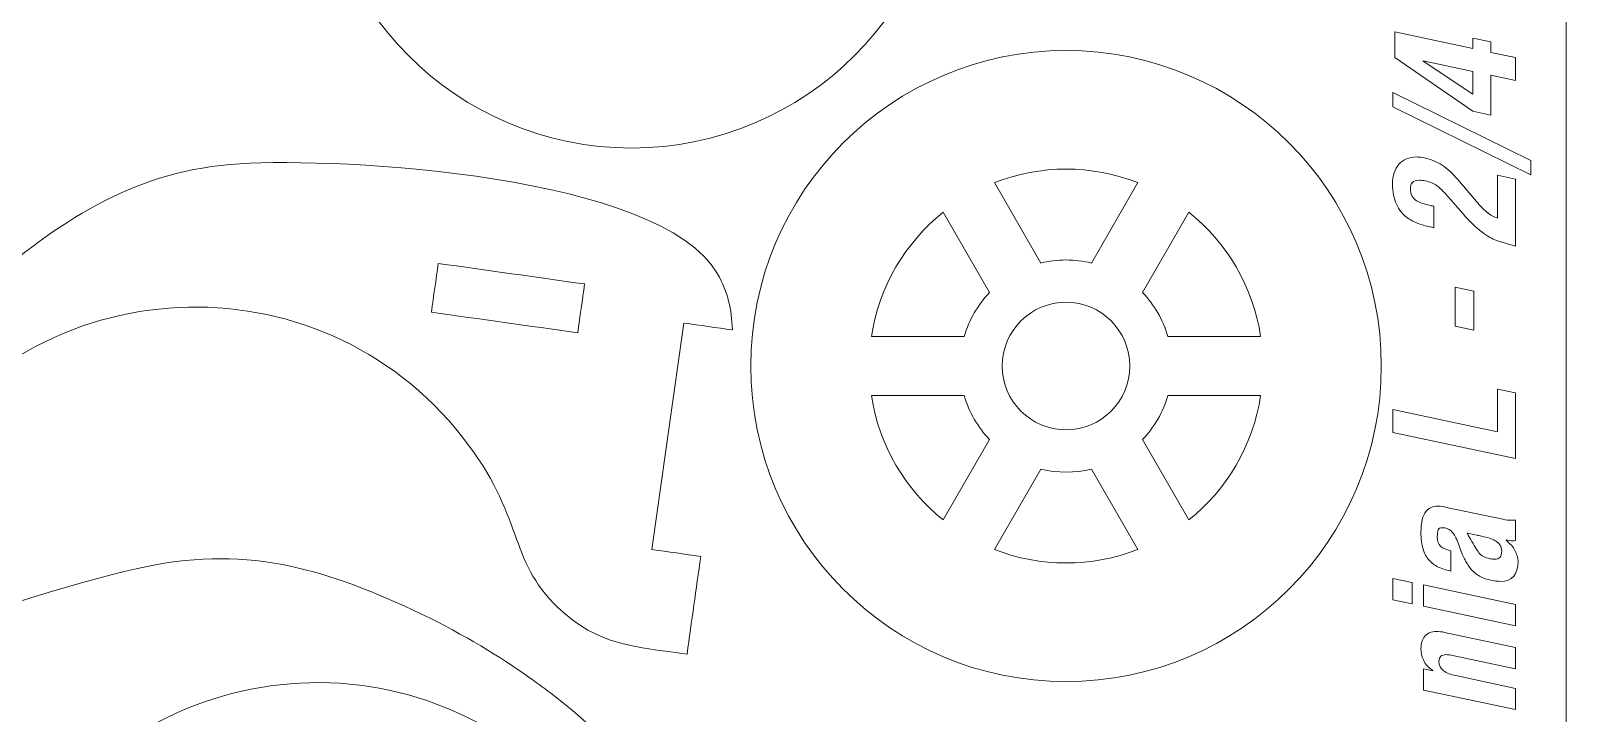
# Model space of a CAD drawing. Header units: centimetres. Extents: x -49.5 to 49.5, y -14.6 to 14.6.
# Drawn here: x -19.31 to -11.36, y 2.82 to 6.35 of the extents above; entities that cross this region are included whole.
import ezdxf

# ---------------------------------------------------------------- set-up
doc = ezdxf.new("R2010")
doc.units = ezdxf.units.CM
doc.header["$MEASUREMENT"] = 0
doc.layers.add('Camada 1', color=7, linetype='Continuous')

msp = doc.modelspace()

# ---------------------------------------------------------------- linework, layer by layer
at = {"layer": 'Camada 1', "color": 6, "lineweight": 9}
msp.add_open_spline([(-30.05931, 14.61613), (-30.05931, 14.61613), (-11.65931, 14.61613), (-11.65931, 14.61613), (-11.65931, 14.61613), (-11.49431, 14.61613), (-11.35931, 14.48113), (-11.35931, 14.31613), (-11.35931, 14.31613), (-11.35931, 14.31613), (-11.35931, -14.08387), (-11.35931, -14.08387), (-11.35931, -14.08387), (-11.35931, -14.24887), (-11.49431, -14.38387), (-11.65931, -14.38387), (-11.65931, -14.38387), (-11.65931, -14.38387), (-30.05931, -14.38387), (-30.05931, -14.38387), (-30.05931, -14.38387), (-30.22431, -14.38387), (-30.35931, -14.24887), (-30.35931, -14.08387), (-30.35931, -14.08387), (-30.35931, -14.08387), (-30.35931, 14.31613), (-30.35931, 14.31613), (-30.35931, 14.31613), (-30.35931, 14.48113), (-30.22431, 14.61613), (-30.05931, 14.61613)], degree=3, knots=[0, 0, 0, 0, 0.1111111, 0.1111111, 0.1111111, 0.1111111, 0.2222222, 0.2222222, 0.2222222, 0.2222222, 0.3333333, 0.3333333, 0.3333333, 0.3333333, 0.4444444, 0.4444444, 0.4444444, 0.4444444, 0.5555556, 0.5555556, 0.5555556, 0.5555556, 0.6666667, 0.6666667, 0.6666667, 0.6666667, 0.7777778, 0.7777778, 0.7777778, 0.7777778, 1, 1, 1, 1], dxfattribs=at)
at = {"layer": 'Camada 1', "color": 250, "lineweight": 9}
for points, knots in [([(-16.19912, 9.01214), (-15.29766, 9.01214), (-14.56688, 8.28137), (-14.56688, 7.37991), (-14.56688, 7.37991), (-14.56688, 6.47845), (-15.29766, 5.74769), (-16.19912, 5.74769), (-16.19912, 5.74769), (-17.10058, 5.74769), (-17.83135, 6.47845), (-17.83135, 7.37991), (-17.83135, 7.37991), (-17.83135, 8.28137), (-17.10058, 9.01214), (-16.19912, 9.01214)], [0, 0, 0, 0, 0.2, 0.2, 0.2, 0.2, 0.4, 0.4, 0.4, 0.4, 0.6, 0.6, 0.6, 0.6, 1, 1, 1, 1]), ([(-13.94912, 6.25215), (-13.04766, 6.25215), (-12.31688, 5.52137), (-12.31688, 4.6199), (-12.31688, 4.6199), (-12.31688, 3.71845), (-13.04766, 2.98768), (-13.94912, 2.98768), (-13.94912, 2.98768), (-14.85058, 2.98768), (-15.58135, 3.71845), (-15.58135, 4.6199), (-15.58135, 4.6199), (-15.58135, 5.52137), (-14.85058, 6.25215), (-13.94912, 6.25215)], [0, 0, 0, 0, 0.2, 0.2, 0.2, 0.2, 0.4, 0.4, 0.4, 0.4, 0.6, 0.6, 0.6, 0.6, 1, 1, 1, 1]), ([(-20.70995, 3.23829), (-20.62325, 3.50541), (-20.57947, 3.64167), (-20.4489, 3.89792), (-20.4489, 3.89792), (-20.33696, 4.1176), (-20.21828, 4.3013), (-20.06864, 4.49682), (-20.06864, 4.49682), (-20.03771, 4.53722), (-20.00372, 4.5752), (-19.97126, 4.61439), (-19.97126, 4.61439), (-19.94805, 4.7796), (-19.92483, 4.94478), (-19.90161, 5.10998), (-19.90161, 5.10998), (-19.77752, 5.09254), (-19.65344, 5.0751), (-19.52936, 5.05767), (-19.52936, 5.05767), (-19.12365, 5.39272), (-18.76207, 5.63281), (-18.22719, 5.66646), (-18.22719, 5.66646), (-17.70878, 5.69909), (-16.04851, 5.61146), (-15.75437, 5.09766), (-15.75437, 5.09766), (-15.6966, 4.99677), (-15.68244, 4.91865), (-15.67581, 4.80692), (-15.67581, 4.80692), (-15.76, 4.81876), (-15.84418, 4.83059), (-15.92836, 4.84242), (-15.92836, 4.84242), (-15.98326, 4.4518), (-16.03816, 4.06119), (-16.09306, 3.67058), (-16.09306, 3.67058), (-16.00887, 3.65874), (-15.92469, 3.64691), (-15.8405, 3.63508), (-15.8405, 3.63508), (-15.86416, 3.46671), (-15.88782, 3.29834), (-15.91149, 3.12997), (-15.91149, 3.12997), (-16.17651, 3.16721), (-16.37182, 3.17167), (-16.57957, 3.37048), (-16.57957, 3.37048), (-16.84274, 3.62237), (-16.7483, 3.83703), (-17.07313, 4.25133), (-17.07313, 4.25133), (-17.819, 5.20266), (-19.29043, 5.14084), (-19.94964, 4.10178), (-19.94964, 4.10178), (-20.04044, 3.95868), (-20.11533, 3.80604), (-20.19559, 3.65676), (-20.19559, 3.65676), (-20.22298, 3.60582), (-20.21616, 3.58743), (-20.27615, 3.50298), (-20.27615, 3.50298), (-20.38613, 3.34816), (-20.52822, 3.27275), (-20.70995, 3.23829)], [0, 0, 0, 0, 0.0526316, 0.0526316, 0.0526316, 0.0526316, 0.1052632, 0.1052632, 0.1052632, 0.1052632, 0.1578947, 0.1578947, 0.1578947, 0.1578947, 0.2105263, 0.2105263, 0.2105263, 0.2105263, 0.2631579, 0.2631579, 0.2631579, 0.2631579, 0.3157895, 0.3157895, 0.3157895, 0.3157895, 0.3684211, 0.3684211, 0.3684211, 0.3684211, 0.4210526, 0.4210526, 0.4210526, 0.4210526, 0.4736842, 0.4736842, 0.4736842, 0.4736842, 0.5263158, 0.5263158, 0.5263158, 0.5263158, 0.5789474, 0.5789474, 0.5789474, 0.5789474, 0.6315789, 0.6315789, 0.6315789, 0.6315789, 0.6842105, 0.6842105, 0.6842105, 0.6842105, 0.7368421, 0.7368421, 0.7368421, 0.7368421, 0.7894737, 0.7894737, 0.7894737, 0.7894737, 0.8421053, 0.8421053, 0.8421053, 0.8421053, 0.8947368, 0.8947368, 0.8947368, 0.8947368, 1, 1, 1, 1]), ([(-17.24467, 3.31721), (-17.02459, 3.20458), (-16.84592, 3.09684), (-16.70865, 2.99401), (-16.70865, 2.99401), (-16.66768, 2.96382), (-16.62551, 2.9352), (-16.58573, 2.90347), (-16.58573, 2.90347), (-16.39322, 2.74997), (-16.23363, 2.60046), (-16.07188, 2.41437), (-16.07188, 2.41437), (-15.88319, 2.19731), (-15.80774, 2.0757), (-15.65899, 1.83749), (-15.65899, 1.83749), (-15.84367, 1.82697), (-15.99977, 1.86574), (-16.14395, 1.98938), (-16.14395, 1.98938), (-16.22258, 2.05679), (-16.22042, 2.07629), (-16.25931, 2.11909), (-16.25931, 2.11909), (-16.37331, 2.24451), (-16.4829, 2.3745), (-16.60563, 2.49139), (-16.60563, 2.49139), (-17.49663, 3.34012), (-18.9393, 3.04412), (-19.43286, 1.94059), (-19.43286, 1.94059), (-19.64781, 1.46002), (-19.50424, 1.27458), (-19.69867, 0.96651), (-19.69867, 0.96651), (-19.85213, 0.72334), (-20.04058, 0.67178), (-20.28871, 0.57152), (-20.28871, 0.57152), (-20.35241, 0.72918), (-20.4161, 0.88682), (-20.47979, 1.04446), (-20.47979, 1.04446), (-20.40097, 1.07629), (-20.32214, 1.10815), (-20.24332, 1.14), (-20.24332, 1.14), (-20.39108, 1.50572), (-20.53886, 1.87148), (-20.68662, 2.2372), (-20.68662, 2.2372), (-20.76544, 2.20535), (-20.84427, 2.1735), (-20.92309, 2.14166), (-20.92309, 2.14166), (-20.94367, 2.25167), (-20.94884, 2.33089), (-20.91719, 2.44274), (-20.91719, 2.44274), (-20.75609, 3.01244), (-19.16634, 3.49914), (-18.65543, 3.59289), (-18.65543, 3.59289), (-18.1283, 3.68964), (-17.71936, 3.54416), (-17.24467, 3.31721)], [0, 0, 0, 0, 0.0555556, 0.0555556, 0.0555556, 0.0555556, 0.1111111, 0.1111111, 0.1111111, 0.1111111, 0.1666667, 0.1666667, 0.1666667, 0.1666667, 0.2222222, 0.2222222, 0.2222222, 0.2222222, 0.2777778, 0.2777778, 0.2777778, 0.2777778, 0.3333333, 0.3333333, 0.3333333, 0.3333333, 0.3888889, 0.3888889, 0.3888889, 0.3888889, 0.4444444, 0.4444444, 0.4444444, 0.4444444, 0.5, 0.5, 0.5, 0.5, 0.5555556, 0.5555556, 0.5555556, 0.5555556, 0.6111111, 0.6111111, 0.6111111, 0.6111111, 0.6666667, 0.6666667, 0.6666667, 0.6666667, 0.7222222, 0.7222222, 0.7222222, 0.7222222, 0.7777778, 0.7777778, 0.7777778, 0.7777778, 0.8333333, 0.8333333, 0.8333333, 0.8333333, 0.8888889, 0.8888889, 0.8888889, 0.8888889, 1, 1, 1, 1])]:
    msp.add_open_spline(points, degree=3, knots=knots, dxfattribs=at)
at = {"layer": 'Camada 1', "color": 5, "lineweight": 9}
for points, knots in [([(-12.24644, 6.21629), (-12.24644, 6.21629), (-11.84343, 5.93859), (-11.84343, 5.93859), (-11.84343, 5.93859), (-11.84343, 5.93859), (-11.75029, 5.91827), (-11.75029, 5.91827), (-11.75029, 5.91827), (-11.75029, 5.91827), (-11.75029, 6.12401), (-11.75029, 6.12401), (-11.75029, 6.12401), (-11.75029, 6.12401), (-11.6216, 6.09691), (-11.6216, 6.09691), (-11.6216, 6.09691), (-11.6216, 6.09691), (-11.6216, 6.21545), (-11.6216, 6.21545), (-11.6216, 6.21545), (-11.6216, 6.21545), (-11.75029, 6.24254), (-11.75029, 6.24254), (-11.75029, 6.24254), (-11.75029, 6.24254), (-11.75029, 6.29673), (-11.75029, 6.29673), (-11.75029, 6.29673), (-11.75029, 6.29673), (-11.84343, 6.31705), (-11.84343, 6.31705), (-11.84343, 6.31705), (-11.84343, 6.31705), (-11.84343, 6.26286), (-11.84343, 6.26286), (-11.84343, 6.26286), (-11.84343, 6.26286), (-12.24644, 6.34838), (-12.24644, 6.34838), (-12.24644, 6.34838), (-12.24644, 6.34838), (-12.24644, 6.21629), (-12.24644, 6.21629)], [0, 0, 0, 0, 0.0833333, 0.0833333, 0.0833333, 0.0833333, 0.1666667, 0.1666667, 0.1666667, 0.1666667, 0.25, 0.25, 0.25, 0.25, 0.3333333, 0.3333333, 0.3333333, 0.3333333, 0.4166667, 0.4166667, 0.4166667, 0.4166667, 0.5, 0.5, 0.5, 0.5, 0.5833333, 0.5833333, 0.5833333, 0.5833333, 0.6666667, 0.6666667, 0.6666667, 0.6666667, 0.75, 0.75, 0.75, 0.75, 0.8333333, 0.8333333, 0.8333333, 0.8333333, 1, 1, 1, 1]), ([(-11.84343, 6.02579), (-11.84343, 6.02579), (-12.10082, 6.19682), (-12.10082, 6.19682), (-12.10082, 6.19682), (-12.10082, 6.19682), (-12.10082, 6.19851), (-12.10082, 6.19851), (-12.10082, 6.19851), (-12.10082, 6.19851), (-11.84343, 6.14433), (-11.84343, 6.14433), (-11.84343, 6.14433), (-11.84343, 6.14433), (-11.84343, 6.02579), (-11.84343, 6.02579)], [0, 0, 0, 0, 0.2, 0.2, 0.2, 0.2, 0.4, 0.4, 0.4, 0.4, 0.6, 0.6, 0.6, 0.6, 1, 1, 1, 1]), ([(-11.54201, 5.61008), (-11.54201, 5.61008), (-11.54201, 5.68374), (-11.54201, 5.68374), (-11.54201, 5.68374), (-11.54201, 5.68374), (-12.2566, 6.03511), (-12.2566, 6.03511), (-12.2566, 6.03511), (-12.2566, 6.03511), (-12.2566, 5.96145), (-12.2566, 5.96145), (-12.2566, 5.96145), (-12.2566, 5.96145), (-11.54201, 5.61008), (-11.54201, 5.61008)], [0, 0, 0, 0, 0.2, 0.2, 0.2, 0.2, 0.4, 0.4, 0.4, 0.4, 0.6, 0.6, 0.6, 0.6, 1, 1, 1, 1]), ([(-11.6216, 5.58722), (-11.6216, 5.58722), (-11.71473, 5.60669), (-11.71473, 5.60669), (-11.71473, 5.60669), (-11.71473, 5.60669), (-11.71473, 5.38571), (-11.71473, 5.38571), (-11.71473, 5.38571), (-11.73392, 5.39023), (-11.75255, 5.40039), (-11.77061, 5.41619), (-11.77061, 5.41619), (-11.78868, 5.432), (-11.80674, 5.45034), (-11.8248, 5.47122), (-11.8248, 5.47122), (-11.8248, 5.47122), (-11.92132, 5.58468), (-11.92132, 5.58468), (-11.92132, 5.58468), (-11.94729, 5.61572), (-11.9741, 5.64042), (-12.00175, 5.65876), (-12.00175, 5.65876), (-12.02941, 5.67711), (-12.06046, 5.68995), (-12.09489, 5.69729), (-12.09489, 5.69729), (-12.10956, 5.70011), (-12.12311, 5.70152), (-12.13553, 5.70152), (-12.13553, 5.70152), (-12.17391, 5.70152), (-12.20397, 5.6891), (-12.2257, 5.66427), (-12.2257, 5.66427), (-12.24743, 5.63943), (-12.25858, 5.60528), (-12.25914, 5.56182), (-12.25914, 5.56182), (-12.25914, 5.52005), (-12.25237, 5.48505), (-12.23882, 5.45683), (-12.23882, 5.45683), (-12.22528, 5.42861), (-12.2082, 5.40674), (-12.1876, 5.39121), (-12.1876, 5.39121), (-12.167, 5.37569), (-12.1471, 5.36454), (-12.12791, 5.35777), (-12.12791, 5.35777), (-12.10872, 5.351), (-12.08783, 5.34507), (-12.06526, 5.33999), (-12.06526, 5.33999), (-12.06526, 5.33999), (-12.06272, 5.33999), (-12.06272, 5.33999), (-12.06272, 5.33999), (-12.06272, 5.33999), (-12.04494, 5.33576), (-12.04494, 5.33576), (-12.04494, 5.33576), (-12.04494, 5.33576), (-12.04494, 5.44667), (-12.04494, 5.44667), (-12.04494, 5.44667), (-12.04889, 5.4478), (-12.05538, 5.44921), (-12.06441, 5.4509), (-12.06441, 5.4509), (-12.07965, 5.45429), (-12.09277, 5.45768), (-12.10378, 5.46106), (-12.10378, 5.46106), (-12.11479, 5.46445), (-12.12509, 5.46925), (-12.13468, 5.47546), (-12.13468, 5.47546), (-12.14597, 5.48167), (-12.15401, 5.49013), (-12.15881, 5.50086), (-12.15881, 5.50086), (-12.16361, 5.51158), (-12.16601, 5.52372), (-12.16601, 5.53726), (-12.16601, 5.53726), (-12.16601, 5.55138), (-12.16262, 5.56224), (-12.15585, 5.56986), (-12.15585, 5.56986), (-12.14908, 5.57748), (-12.1375, 5.58129), (-12.12114, 5.58129), (-12.12114, 5.58129), (-12.11267, 5.58129), (-12.10251, 5.58016), (-12.09066, 5.5779), (-12.09066, 5.5779), (-12.06413, 5.57226), (-12.04352, 5.56393), (-12.02885, 5.55293), (-12.02885, 5.55293), (-12.01417, 5.54192), (-11.99526, 5.52344), (-11.97212, 5.49747), (-11.97212, 5.49747), (-11.97212, 5.49747), (-11.96873, 5.49324), (-11.96873, 5.49324), (-11.96873, 5.49324), (-11.96873, 5.49324), (-11.90777, 5.42296), (-11.90777, 5.42296), (-11.90777, 5.42296), (-11.87052, 5.38007), (-11.83722, 5.34662), (-11.80787, 5.32263), (-11.80787, 5.32263), (-11.77852, 5.29864), (-11.75227, 5.28213), (-11.72913, 5.2731), (-11.72913, 5.2731), (-11.71219, 5.26689), (-11.69385, 5.26083), (-11.67409, 5.2549), (-11.67409, 5.2549), (-11.65434, 5.24897), (-11.63684, 5.24403), (-11.6216, 5.24008), (-11.6216, 5.24008), (-11.6216, 5.24008), (-11.6216, 5.58722), (-11.6216, 5.58722)], [0, 0, 0, 0, 0.0285714, 0.0285714, 0.0285714, 0.0285714, 0.0571429, 0.0571429, 0.0571429, 0.0571429, 0.0857143, 0.0857143, 0.0857143, 0.0857143, 0.1142857, 0.1142857, 0.1142857, 0.1142857, 0.1428571, 0.1428571, 0.1428571, 0.1428571, 0.1714286, 0.1714286, 0.1714286, 0.1714286, 0.2, 0.2, 0.2, 0.2, 0.2285714, 0.2285714, 0.2285714, 0.2285714, 0.2571429, 0.2571429, 0.2571429, 0.2571429, 0.2857143, 0.2857143, 0.2857143, 0.2857143, 0.3142857, 0.3142857, 0.3142857, 0.3142857, 0.3428571, 0.3428571, 0.3428571, 0.3428571, 0.3714286, 0.3714286, 0.3714286, 0.3714286, 0.4, 0.4, 0.4, 0.4, 0.4285714, 0.4285714, 0.4285714, 0.4285714, 0.4571429, 0.4571429, 0.4571429, 0.4571429, 0.4857143, 0.4857143, 0.4857143, 0.4857143, 0.5142857, 0.5142857, 0.5142857, 0.5142857, 0.5428571, 0.5428571, 0.5428571, 0.5428571, 0.5714286, 0.5714286, 0.5714286, 0.5714286, 0.6, 0.6, 0.6, 0.6, 0.6285714, 0.6285714, 0.6285714, 0.6285714, 0.6571429, 0.6571429, 0.6571429, 0.6571429, 0.6857143, 0.6857143, 0.6857143, 0.6857143, 0.7142857, 0.7142857, 0.7142857, 0.7142857, 0.7428571, 0.7428571, 0.7428571, 0.7428571, 0.7714286, 0.7714286, 0.7714286, 0.7714286, 0.8, 0.8, 0.8, 0.8, 0.8285714, 0.8285714, 0.8285714, 0.8285714, 0.8571429, 0.8571429, 0.8571429, 0.8571429, 0.8857143, 0.8857143, 0.8857143, 0.8857143, 0.9142857, 0.9142857, 0.9142857, 0.9142857, 0.9428571, 0.9428571, 0.9428571, 0.9428571, 1, 1, 1, 1]), ([(-11.8375, 5.00725), (-11.8375, 5.00725), (-11.93487, 5.02841), (-11.93487, 5.02841), (-11.93487, 5.02841), (-11.93487, 5.02841), (-11.93487, 4.82691), (-11.93487, 4.82691), (-11.93487, 4.82691), (-11.93487, 4.82691), (-11.8375, 4.80574), (-11.8375, 4.80574), (-11.8375, 4.80574), (-11.8375, 4.80574), (-11.8375, 5.00725), (-11.8375, 5.00725)], [0, 0, 0, 0, 0.2, 0.2, 0.2, 0.2, 0.4, 0.4, 0.4, 0.4, 0.6, 0.6, 0.6, 0.6, 1, 1, 1, 1]), ([(-11.6216, 4.48061), (-11.6216, 4.48061), (-11.71473, 4.50008), (-11.71473, 4.50008), (-11.71473, 4.50008), (-11.71473, 4.50008), (-11.71473, 4.27995), (-11.71473, 4.27995), (-11.71473, 4.27995), (-11.71473, 4.27995), (-12.2566, 4.3951), (-12.2566, 4.3951), (-12.2566, 4.3951), (-12.2566, 4.3951), (-12.2566, 4.27656), (-12.2566, 4.27656), (-12.2566, 4.27656), (-12.2566, 4.27656), (-11.6216, 4.14194), (-11.6216, 4.14194), (-11.6216, 4.14194), (-11.6216, 4.14194), (-11.6216, 4.48061), (-11.6216, 4.48061)], [0, 0, 0, 0, 0.1428571, 0.1428571, 0.1428571, 0.1428571, 0.2857143, 0.2857143, 0.2857143, 0.2857143, 0.4285714, 0.4285714, 0.4285714, 0.4285714, 0.5714286, 0.5714286, 0.5714286, 0.5714286, 0.7142857, 0.7142857, 0.7142857, 0.7142857, 1, 1, 1, 1]), ([(-11.6216, 3.82189), (-11.62329, 3.82189), (-11.62583, 3.82189), (-11.62922, 3.82189), (-11.62922, 3.82189), (-11.6343, 3.82189), (-11.63684, 3.82189), (-11.63684, 3.82189), (-11.63684, 3.82189), (-11.65434, 3.82189), (-11.67155, 3.82359), (-11.68849, 3.82697), (-11.68849, 3.82697), (-11.68849, 3.82697), (-11.97043, 3.88709), (-11.97043, 3.88709), (-11.97043, 3.88709), (-11.99131, 3.89217), (-12.00881, 3.89471), (-12.02292, 3.89471), (-12.02292, 3.89471), (-12.0359, 3.89471), (-12.04762, 3.89259), (-12.05806, 3.88836), (-12.05806, 3.88836), (-12.0685, 3.88413), (-12.07781, 3.87693), (-12.086, 3.86677), (-12.086, 3.86677), (-12.09418, 3.85661), (-12.10053, 3.84278), (-12.10505, 3.82528), (-12.10505, 3.82528), (-12.10956, 3.80778), (-12.11182, 3.78577), (-12.11182, 3.75924), (-12.11182, 3.75924), (-12.11182, 3.72594), (-12.10815, 3.69743), (-12.10082, 3.67373), (-12.10082, 3.67373), (-12.09348, 3.65002), (-12.08304, 3.63069), (-12.06949, 3.61573), (-12.06949, 3.61573), (-12.05594, 3.60077), (-12.04014, 3.58892), (-12.02207, 3.58017), (-12.02207, 3.58017), (-12.00401, 3.57142), (-11.98256, 3.56451), (-11.95773, 3.55943), (-11.95773, 3.55943), (-11.95773, 3.55943), (-11.95773, 3.66441), (-11.95773, 3.66441), (-11.95773, 3.66441), (-11.98143, 3.66949), (-11.99893, 3.67711), (-12.01022, 3.68727), (-12.01022, 3.68727), (-12.02151, 3.69743), (-12.02715, 3.71409), (-12.02715, 3.73723), (-12.02715, 3.73723), (-12.02715, 3.7536), (-12.0256, 3.76531), (-12.0225, 3.77236), (-12.0225, 3.77236), (-12.01939, 3.77942), (-12.01276, 3.78323), (-12.0026, 3.78379), (-12.0026, 3.78379), (-11.98341, 3.78379), (-11.96775, 3.77829), (-11.95561, 3.76728), (-11.95561, 3.76728), (-11.94348, 3.75628), (-11.93261, 3.73807), (-11.92301, 3.71267), (-11.92301, 3.71267), (-11.92301, 3.71267), (-11.91793, 3.69997), (-11.91793, 3.69997), (-11.91793, 3.69997), (-11.90721, 3.67062), (-11.8979, 3.6472), (-11.88999, 3.6297), (-11.88999, 3.6297), (-11.88209, 3.6122), (-11.87221, 3.59541), (-11.86036, 3.57932), (-11.86036, 3.57932), (-11.84851, 3.56324), (-11.83369, 3.54941), (-11.81591, 3.53784), (-11.81591, 3.53784), (-11.79813, 3.52627), (-11.77682, 3.51794), (-11.75199, 3.51286), (-11.75199, 3.51286), (-11.73167, 3.50834), (-11.71389, 3.50609), (-11.69865, 3.50609), (-11.69865, 3.50609), (-11.63882, 3.50609), (-11.6089, 3.5408), (-11.6089, 3.61023), (-11.6089, 3.61023), (-11.6089, 3.62829), (-11.61426, 3.64692), (-11.62499, 3.66611), (-11.62499, 3.66611), (-11.63458, 3.68361), (-11.64982, 3.70139), (-11.67071, 3.71945), (-11.67071, 3.71945), (-11.67071, 3.71945), (-11.67071, 3.72114), (-11.67071, 3.72114), (-11.67071, 3.72114), (-11.65829, 3.71719), (-11.64728, 3.71521), (-11.63769, 3.71521), (-11.63769, 3.71521), (-11.63204, 3.71521), (-11.62668, 3.71606), (-11.6216, 3.71775), (-11.6216, 3.71775), (-11.6216, 3.71775), (-11.6216, 3.82189), (-11.6216, 3.82189)], [0, 0, 0, 0, 0.0294118, 0.0294118, 0.0294118, 0.0294118, 0.0588235, 0.0588235, 0.0588235, 0.0588235, 0.0882353, 0.0882353, 0.0882353, 0.0882353, 0.1176471, 0.1176471, 0.1176471, 0.1176471, 0.1470588, 0.1470588, 0.1470588, 0.1470588, 0.1764706, 0.1764706, 0.1764706, 0.1764706, 0.2058824, 0.2058824, 0.2058824, 0.2058824, 0.2352941, 0.2352941, 0.2352941, 0.2352941, 0.2647059, 0.2647059, 0.2647059, 0.2647059, 0.2941176, 0.2941176, 0.2941176, 0.2941176, 0.3235294, 0.3235294, 0.3235294, 0.3235294, 0.3529412, 0.3529412, 0.3529412, 0.3529412, 0.3823529, 0.3823529, 0.3823529, 0.3823529, 0.4117647, 0.4117647, 0.4117647, 0.4117647, 0.4411765, 0.4411765, 0.4411765, 0.4411765, 0.4705882, 0.4705882, 0.4705882, 0.4705882, 0.5, 0.5, 0.5, 0.5, 0.5294118, 0.5294118, 0.5294118, 0.5294118, 0.5588235, 0.5588235, 0.5588235, 0.5588235, 0.5882353, 0.5882353, 0.5882353, 0.5882353, 0.6176471, 0.6176471, 0.6176471, 0.6176471, 0.6470588, 0.6470588, 0.6470588, 0.6470588, 0.6764706, 0.6764706, 0.6764706, 0.6764706, 0.7058824, 0.7058824, 0.7058824, 0.7058824, 0.7352941, 0.7352941, 0.7352941, 0.7352941, 0.7647059, 0.7647059, 0.7647059, 0.7647059, 0.7941176, 0.7941176, 0.7941176, 0.7941176, 0.8235294, 0.8235294, 0.8235294, 0.8235294, 0.8529412, 0.8529412, 0.8529412, 0.8529412, 0.8823529, 0.8823529, 0.8823529, 0.8823529, 0.9117647, 0.9117647, 0.9117647, 0.9117647, 0.9411765, 0.9411765, 0.9411765, 0.9411765, 1, 1, 1, 1]), ([(-11.82141, 3.74485), (-11.81633, 3.74372), (-11.80843, 3.74203), (-11.79771, 3.73977), (-11.79771, 3.73977), (-11.78134, 3.73638), (-11.76793, 3.73299), (-11.75749, 3.72961), (-11.75749, 3.72961), (-11.74705, 3.72622), (-11.73689, 3.72185), (-11.72701, 3.71648), (-11.72701, 3.71648), (-11.71713, 3.71112), (-11.70909, 3.70393), (-11.70288, 3.69489), (-11.70288, 3.69489), (-11.69667, 3.68586), (-11.69357, 3.67486), (-11.69357, 3.66187), (-11.69357, 3.66187), (-11.69357, 3.6472), (-11.69667, 3.63662), (-11.70288, 3.63012), (-11.70288, 3.63012), (-11.70909, 3.62363), (-11.7184, 3.62039), (-11.73082, 3.62039), (-11.73082, 3.62039), (-11.73759, 3.62039), (-11.7455, 3.62123), (-11.75453, 3.62293), (-11.75453, 3.62293), (-11.76695, 3.62575), (-11.77809, 3.62956), (-11.78797, 3.63436), (-11.78797, 3.63436), (-11.79785, 3.63916), (-11.80589, 3.64579), (-11.8121, 3.65425), (-11.8121, 3.65425), (-11.82283, 3.66949), (-11.83694, 3.69264), (-11.85443, 3.72368), (-11.85443, 3.72368), (-11.86234, 3.73779), (-11.86855, 3.74852), (-11.87306, 3.75585), (-11.87306, 3.75585), (-11.87306, 3.75585), (-11.82141, 3.74485), (-11.82141, 3.74485)], [0, 0, 0, 0, 0.0714286, 0.0714286, 0.0714286, 0.0714286, 0.1428571, 0.1428571, 0.1428571, 0.1428571, 0.2142857, 0.2142857, 0.2142857, 0.2142857, 0.2857143, 0.2857143, 0.2857143, 0.2857143, 0.3571429, 0.3571429, 0.3571429, 0.3571429, 0.4285714, 0.4285714, 0.4285714, 0.4285714, 0.5, 0.5, 0.5, 0.5, 0.5714286, 0.5714286, 0.5714286, 0.5714286, 0.6428571, 0.6428571, 0.6428571, 0.6428571, 0.7142857, 0.7142857, 0.7142857, 0.7142857, 0.7857143, 0.7857143, 0.7857143, 0.7857143, 0.8571429, 0.8571429, 0.8571429, 0.8571429, 1, 1, 1, 1]), ([(-12.1567, 3.50016), (-12.1567, 3.50016), (-12.2566, 3.52133), (-12.2566, 3.52133), (-12.2566, 3.52133), (-12.2566, 3.52133), (-12.2566, 3.41126), (-12.2566, 3.41126), (-12.2566, 3.41126), (-12.2566, 3.41126), (-12.1567, 3.3901), (-12.1567, 3.3901), (-12.1567, 3.3901), (-12.1567, 3.3901), (-12.1567, 3.50016), (-12.1567, 3.50016)], [0, 0, 0, 0, 0.2, 0.2, 0.2, 0.2, 0.4, 0.4, 0.4, 0.4, 0.6, 0.6, 0.6, 0.6, 1, 1, 1, 1]), ([(-11.6216, 3.38671), (-11.6216, 3.38671), (-12.09912, 3.48831), (-12.09912, 3.48831), (-12.09912, 3.48831), (-12.09912, 3.48831), (-12.09912, 3.37824), (-12.09912, 3.37824), (-12.09912, 3.37824), (-12.09912, 3.37824), (-11.6216, 3.27664), (-11.6216, 3.27664), (-11.6216, 3.27664), (-11.6216, 3.27664), (-11.6216, 3.38671), (-11.6216, 3.38671)], [0, 0, 0, 0, 0.2, 0.2, 0.2, 0.2, 0.4, 0.4, 0.4, 0.4, 0.6, 0.6, 0.6, 0.6, 1, 1, 1, 1]), ([(-12.09912, 3.05396), (-12.09912, 3.05396), (-12.09912, 2.9439), (-12.09912, 2.9439), (-12.09912, 2.9439), (-12.09912, 2.9439), (-11.6216, 2.8423), (-11.6216, 2.8423), (-11.6216, 2.8423), (-11.6216, 2.8423), (-11.6216, 2.95236), (-11.6216, 2.95236), (-11.6216, 2.95236), (-11.6216, 2.95236), (-11.93063, 3.0184), (-11.93063, 3.0184), (-11.93063, 3.0184), (-11.95716, 3.02292), (-11.97847, 3.03125), (-11.99456, 3.04338), (-11.99456, 3.04338), (-12.01064, 3.05552), (-12.01869, 3.07146), (-12.01869, 3.09122), (-12.01869, 3.09122), (-12.01812, 3.1042), (-12.01474, 3.11337), (-12.00853, 3.11873), (-12.00853, 3.11873), (-12.00232, 3.1241), (-11.99357, 3.12678), (-11.98228, 3.12678), (-11.98228, 3.12678), (-11.97269, 3.12678), (-11.95857, 3.1248), (-11.93995, 3.12085), (-11.93995, 3.12085), (-11.93995, 3.12085), (-11.6216, 3.05312), (-11.6216, 3.05312), (-11.6216, 3.05312), (-11.6216, 3.05312), (-11.6216, 3.16318), (-11.6216, 3.16318), (-11.6216, 3.16318), (-11.6216, 3.16318), (-11.9899, 3.24193), (-11.9899, 3.24193), (-11.9899, 3.24193), (-12.00458, 3.24531), (-12.01812, 3.24701), (-12.03054, 3.24701), (-12.03054, 3.24701), (-12.05764, 3.24701), (-12.07796, 3.23882), (-12.0915, 3.22245), (-12.0915, 3.22245), (-12.10505, 3.20608), (-12.11182, 3.18435), (-12.11182, 3.15726), (-12.11182, 3.15726), (-12.11182, 3.13863), (-12.10759, 3.1193), (-12.09912, 3.09926), (-12.09912, 3.09926), (-12.09066, 3.07922), (-12.07429, 3.0613), (-12.05002, 3.0455), (-12.05002, 3.0455), (-12.05002, 3.0455), (-12.05002, 3.0438), (-12.05002, 3.0438), (-12.05002, 3.0438), (-12.05002, 3.0438), (-12.09912, 3.05396), (-12.09912, 3.05396)], [0, 0, 0, 0, 0.05, 0.05, 0.05, 0.05, 0.1, 0.1, 0.1, 0.1, 0.15, 0.15, 0.15, 0.15, 0.2, 0.2, 0.2, 0.2, 0.25, 0.25, 0.25, 0.25, 0.3, 0.3, 0.3, 0.3, 0.35, 0.35, 0.35, 0.35, 0.4, 0.4, 0.4, 0.4, 0.45, 0.45, 0.45, 0.45, 0.5, 0.5, 0.5, 0.5, 0.55, 0.55, 0.55, 0.55, 0.6, 0.6, 0.6, 0.6, 0.65, 0.65, 0.65, 0.65, 0.7, 0.7, 0.7, 0.7, 0.75, 0.75, 0.75, 0.75, 0.8, 0.8, 0.8, 0.8, 0.85, 0.85, 0.85, 0.85, 0.9, 0.9, 0.9, 0.9, 1, 1, 1, 1])]:
    msp.add_open_spline(points, degree=3, knots=knots, dxfattribs=at)
at = {"layer": 'Camada 1', "color": 114, "lineweight": 9}
for points, knots in [([(-13.94912, 5.16877), (-13.90394, 5.16877), (-13.86006, 5.16326), (-13.81805, 5.15298), (-13.81805, 5.15298), (-13.81805, 5.15298), (-13.57788, 5.56897), (-13.57788, 5.56897), (-13.57788, 5.56897), (-13.81562, 5.66204), (-14.08263, 5.66208), (-14.32036, 5.56897), (-14.32036, 5.56897), (-14.32036, 5.56897), (-14.08019, 5.15298), (-14.08019, 5.15298), (-14.08019, 5.15298), (-14.03818, 5.16326), (-13.9943, 5.16877), (-13.94912, 5.16877)], [0, 0, 0, 0, 0.1666667, 0.1666667, 0.1666667, 0.1666667, 0.3333333, 0.3333333, 0.3333333, 0.3333333, 0.5, 0.5, 0.5, 0.5, 0.6666667, 0.6666667, 0.6666667, 0.6666667, 1, 1, 1, 1]), ([(-14.47632, 4.77295), (-14.45133, 4.85925), (-14.40573, 4.93678), (-14.34518, 4.99987), (-14.34518, 4.99987), (-14.34518, 4.99987), (-14.58525, 5.4157), (-14.58525, 5.4157), (-14.58525, 5.4157), (-14.78082, 5.25915), (-14.91747, 5.03206), (-14.9565, 4.77295), (-14.9565, 4.77295), (-14.9565, 4.77295), (-14.47632, 4.77295), (-14.47632, 4.77295)], [0, 0, 0, 0, 0.2, 0.2, 0.2, 0.2, 0.4, 0.4, 0.4, 0.4, 0.6, 0.6, 0.6, 0.6, 1, 1, 1, 1]), ([(-13.55306, 4.99987), (-13.49251, 4.93679), (-13.44691, 4.85925), (-13.42191, 4.77295), (-13.42191, 4.77295), (-13.42191, 4.77295), (-12.94172, 4.77295), (-12.94172, 4.77295), (-12.94172, 4.77295), (-12.98076, 5.03206), (-13.1174, 5.25918), (-13.31298, 5.4157), (-13.31298, 5.4157), (-13.31298, 5.4157), (-13.55306, 4.99987), (-13.55306, 4.99987)], [0, 0, 0, 0, 0.2, 0.2, 0.2, 0.2, 0.4, 0.4, 0.4, 0.4, 0.6, 0.6, 0.6, 0.6, 1, 1, 1, 1]), ([(-17.19939, 5.15104), (-17.21122, 5.06686), (-17.22306, 4.98267), (-17.23489, 4.89848), (-17.23489, 4.89848), (-16.98233, 4.86298), (-16.72979, 4.82749), (-16.47723, 4.792), (-16.47723, 4.792), (-16.4654, 4.87619), (-16.45357, 4.96038), (-16.44174, 5.04455), (-16.44174, 5.04455), (-16.6943, 5.08005), (-16.94684, 5.11554), (-17.19939, 5.15104)], [0, 0, 0, 0, 0.2, 0.2, 0.2, 0.2, 0.4, 0.4, 0.4, 0.4, 0.6, 0.6, 0.6, 0.6, 1, 1, 1, 1]), ([(-13.94912, 4.95005), (-13.76679, 4.95005), (-13.61899, 4.80225), (-13.61899, 4.61992), (-13.61899, 4.61992), (-13.61899, 4.43759), (-13.76679, 4.2898), (-13.94912, 4.2898), (-13.94912, 4.2898), (-14.13145, 4.2898), (-14.27925, 4.43759), (-14.27925, 4.61992), (-14.27925, 4.61992), (-14.27925, 4.80225), (-14.13145, 4.95005), (-13.94912, 4.95005)], [0, 0, 0, 0, 0.2, 0.2, 0.2, 0.2, 0.4, 0.4, 0.4, 0.4, 0.6, 0.6, 0.6, 0.6, 1, 1, 1, 1]), ([(-14.34518, 4.23997), (-14.40573, 4.30307), (-14.45133, 4.3806), (-14.47632, 4.4669), (-14.47632, 4.4669), (-14.47632, 4.4669), (-14.9565, 4.4669), (-14.9565, 4.4669), (-14.9565, 4.4669), (-14.91746, 4.2078), (-14.78083, 3.98068), (-14.58525, 3.82415), (-14.58525, 3.82415), (-14.58525, 3.82415), (-14.34518, 4.23997), (-14.34518, 4.23997)], [0, 0, 0, 0, 0.2, 0.2, 0.2, 0.2, 0.4, 0.4, 0.4, 0.4, 0.6, 0.6, 0.6, 0.6, 1, 1, 1, 1]), ([(-13.42191, 4.4669), (-13.44691, 4.3806), (-13.49252, 4.30307), (-13.55306, 4.23997), (-13.55306, 4.23997), (-13.55306, 4.23997), (-13.31298, 3.82413), (-13.31298, 3.82413), (-13.31298, 3.82413), (-13.1174, 3.98068), (-12.98075, 4.20779), (-12.94172, 4.4669), (-12.94172, 4.4669), (-12.94172, 4.4669), (-13.42191, 4.4669), (-13.42191, 4.4669)], [0, 0, 0, 0, 0.2, 0.2, 0.2, 0.2, 0.4, 0.4, 0.4, 0.4, 0.6, 0.6, 0.6, 0.6, 1, 1, 1, 1]), ([(-13.81805, 4.08686), (-13.90403, 4.06581), (-13.99421, 4.06581), (-14.08019, 4.08686), (-14.08019, 4.08686), (-14.08019, 4.08686), (-14.32036, 3.67087), (-14.32036, 3.67087), (-14.32036, 3.67087), (-14.0826, 3.57778), (-13.81565, 3.57779), (-13.57788, 3.67087), (-13.57788, 3.67087), (-13.57788, 3.67087), (-13.81805, 4.08686), (-13.81805, 4.08686)], [0, 0, 0, 0, 0.2, 0.2, 0.2, 0.2, 0.4, 0.4, 0.4, 0.4, 0.6, 0.6, 0.6, 0.6, 1, 1, 1, 1])]:
    msp.add_open_spline(points, degree=3, knots=knots, dxfattribs=at)

doc.saveas('drawing.dxf')
